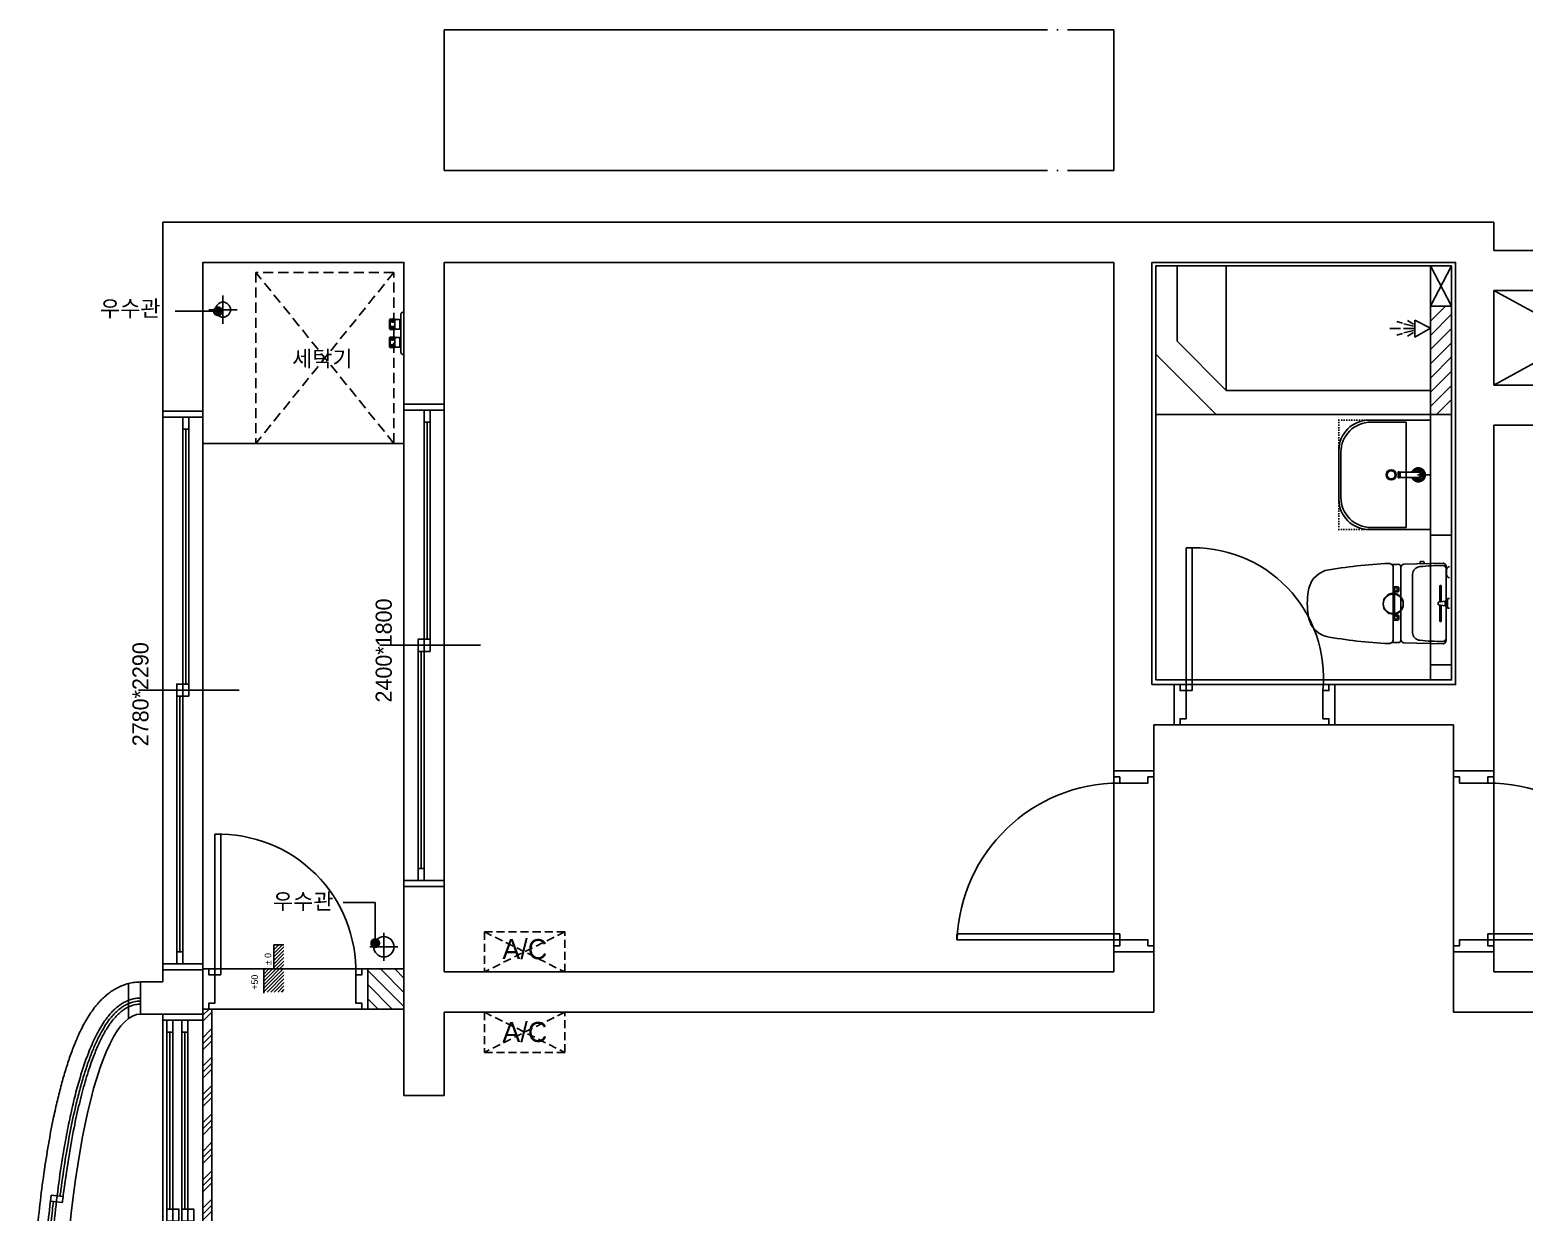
# Model space of a CAD drawing. Header units: inches. Extents: x 47110 to 276445, y 19043 to 183074.
# Drawn here: x 158451 to 165883, y 26954 to 32836 of the extents above; entities that cross this region are included whole.
import ezdxf

# ---------------------------------------------------------------- set-up
doc = ezdxf.new("R2010")
doc.units = ezdxf.units.IN
doc.header["$LTSCALE"] = 50
doc.header["$MEASUREMENT"] = 0
for name, pattern in [('CEN', [62, 60, -1, 0, -1]), ('DASHEDX2', [1.5, 1, -0.5]), ('DH-HID2', [1.2, 0.8, -0.4]), ('DOT', [0.25, 0, -0.25]), ('HIDDEN', [0.375, 0.25, -0.125])]:
    doc.linetypes.add(name, pattern=pattern)
for name, color, linetype in [('0-ELC TEXT', 7, 'Continuous'), ('03-WAL NEW', 3, 'Continuous'), ('06-FUR', 6, 'Continuous'), ('08-HAT', 8, 'Continuous'), ('3.기호.계단선', 30, 'Continuous'), ('BATH', 4, 'Continuous'), ('CEN', 1, 'CEN'), ('CO-BATH', 6, 'Continuous'), ('fin', 5, 'Continuous'), ('FU-FURM', 251, 'DH-HID2'), ('HL', 6, 'HIDDEN'), ('Layer 1', 7, 'Continuous'), ('WAL NEW', 3, 'Continuous'), ('도면층2', 2, 'Continuous'), ('도면층4', 4, 'Continuous'), ('도면층5', 5, 'Continuous'), ('도면층8', 8, 'Continuous')]:
    doc.layers.add(name, color=color, linetype=linetype)
doc.styles.add('N 맑은고딕', font='malgun.ttf')
doc.styles.add('코레일둥고', font='')
doc.styles.add('휴먼엑스포', font='Expo M.ttf')
doc.styles.get('코레일둥고').set_extended_font_data('THE정고딕110')

# ---------------------------------------------------------------- blocks, each defined once
blk = doc.blocks.new('A$C004A4CAE')
at = {"layer": 'fin', "color": 6}
for p, q in [((0, 0), (0, 5)), ((200, 15), (10, 15)), ((36, 69), (36, 70)), ((84, 69), (36, 69)), ((51, 63), (36, 63)), ((51, 57), (36, 57)), ((51, 51), (36, 51)), ((36, 23), (36, 45)), ((84, 45), (36, 45)), ((82, 72), (38, 72)), ((82, 21), (38, 21)), ((43, 15), (43, 21)), ((84, 63), (69, 63)), ((84, 57), (69, 57)), ((84, 51), (69, 51)), ((77, 15), (77, 21)), ((84, 69), (84, 70)), ((84, 23), (84, 45)), ((126, 69), (126, 70)), ((174, 69), (126, 69)), ((141, 63), (126, 63)), ((141, 57), (126, 57)), ((141, 51), (126, 51)), ((174, 45), (126, 45)), ((126, 23), (126, 45)), ((172, 72), (128, 72)), ((172, 21), (128, 21)), ((133, 15), (133, 21)), ((174, 63), (159, 63)), ((174, 57), (159, 57)), ((174, 51), (159, 51)), ((167, 15), (167, 21)), ((174, 69), (174, 70)), ((174, 23), (174, 45)), ((210, 0), (210, 5))]:
    blk.add_line(p, q, dxfattribs=at)
for centre, radius, start, end in [((10, 5), 10, 90, 180), ((36, 66), 3, 90, 270), ((36, 60), 3, 90, 270), ((36, 54), 3, 90, 270), ((36, 48), 3, 90, 270), ((38, 70), 2, 90, 180), ((38, 23), 2, 180, 270), ((51, 66), 3, 90, 270), ((51, 60), 3, 90, 270), ((51, 54), 3, 90, 270), ((51, 48), 3, 90, 270), ((69, 66), 3, 270, 90), ((69, 60), 3, 270, 90), ((69, 54), 3, 270, 90), ((69, 48), 3, 270, 90), ((82, 70), 2, 0, 90), ((82, 23), 2, 270, 0), ((84, 66), 3, 270, 90), ((84, 60), 3, 270, 90), ((84, 54), 3, 270, 90), ((84, 48), 3, 270, 90), ((126, 66), 3, 90, 270), ((126, 60), 3, 90, 270), ((126, 54), 3, 90, 270), ((126, 48), 3, 90, 270), ((128, 70), 2, 90, 180), ((128, 23), 2, 180, 270), ((141, 66), 3, 90, 270), ((141, 60), 3, 90, 270), ((141, 54), 3, 90, 270), ((141, 48), 3, 90, 270), ((159, 66), 3, 270, 90), ((159, 60), 3, 270, 90), ((159, 54), 3, 270, 90), ((159, 48), 3, 270, 90), ((172, 70), 2, 0, 90), ((172, 23), 2, 270, 0), ((174, 66), 3, 270, 90), ((174, 60), 3, 270, 90), ((174, 54), 3, 270, 90), ((174, 48), 3, 270, 90), ((200, 5), 10, 0, 90)]:
    blk.add_arc(centre, radius, start, end, dxfattribs=at)
blk = doc.blocks.new('fffsere')
blk.add_circle((58066.1, 29978.7), 50)
at = {"layer": 'Layer 1'}
for centre, radius in [((52246.1, 31443.7), 37.5), ((53046.1, 28273.7), 50.5)]:
    blk.add_circle(centre, radius, dxfattribs=at)
at = {"layer": '도면층2'}
for p, q in [((58566.1, 31878.7), (51946.1, 31878.7)), ((51946.1, 31878.7), (51946.1, 30938.7)), ((58566.1, 31878.7), (58566.1, 31738.7)), ((61266.1, 31738.7), (58566.1, 31738.7)), ((53146.1, 31678.7), (52146.1, 31678.7)), ((52146.1, 31678.7), (52146.1, 30938.7)), ((53146.1, 31678.7), (53146.1, 30973.7)), ((56676.1, 31678.7), (53346.1, 31678.7)), ((53346.1, 31678.7), (53346.1, 30973.7)), ((56676.1, 29148.7), (56676.1, 31678.7)), ((59426.1, 31538.7), (58566.1, 31538.7)), ((58566.1, 31538.7), (58566.1, 31068.7)), ((59426.1, 31068.7), (58566.1, 31068.7)), ((52146.1, 30938.7), (51946.1, 30938.7)), ((51946.1, 30938.7), (52146.1, 30938.7)), ((53146.1, 30973.7), (53346.1, 30973.7)), ((59626.1, 30868.7), (58566.1, 30868.7)), ((58566.1, 30868.7), (58566.1, 29148.7)), ((56976.1, 29578.7), (56976.1, 29378.7)), ((57776.1, 29578.7), (57776.1, 29378.7)), ((56876.1, 29148.7), (56876.1, 29378.7)), ((56876.1, 29378.7), (56976.1, 29378.7)), ((57776.1, 29378.7), (58366.1, 29378.7)), ((58366.1, 29378.7), (58366.1, 29148.7)), ((56676.1, 29148.7), (56876.1, 29148.7)), ((58566.1, 29148.7), (58366.1, 29148.7)), ((53146.1, 28573.7), (53146.1, 27533.7)), ((53146.1, 28573.7), (53346.1, 28573.7)), ((53346.1, 28573.7), (53346.1, 28148.7)), ((56676.1, 28148.7), (56676.1, 28248.7)), ((56676.1, 28248.7), (56876.1, 28248.7)), ((56876.1, 27948.7), (56876.1, 28248.7)), ((58366.1, 28248.7), (58366.1, 27948.7)), ((58566.1, 28248.7), (58366.1, 28248.7)), ((58566.1, 28248.7), (58566.1, 28148.7)), ((51836.1, 28098.7), (51836.1, 27938.7)), ((51836.1, 28098.7), (51946.1, 28098.7)), ((51946.1, 28158.7), (51946.1, 28098.7)), ((51946.1, 28158.7), (52146.1, 28158.7)), ((52146.1, 28158.7), (52146.1, 27938.7)), ((53346.1, 28148.7), (56676.1, 28148.7)), ((58566.1, 28148.7), (61266.1, 28148.7)), ((53346.1, 27948.7), (53346.1, 27533.7)), ((53346.1, 27948.7), (56876.1, 27948.7)), ((58366.1, 27948.7), (61421.1, 27948.7)), ((52146.1, 27938.7), (51836.1, 27938.7)), ((53346.1, 27533.7), (53146.1, 27533.7))]:
    blk.add_line(p, q, dxfattribs=at)
blk.add_lwpolyline([(56866.1, 29578.7), (58376.1, 29578.7), (58376.1, 31678.7), (56866.1, 31678.7)], close=True, dxfattribs=at)
blk.add_lwpolyline([(58366.1, 29378.7), (56876.1, 29378.7)], dxfattribs=at)
at = {"layer": '도면층4'}
for p, q in [((52220.8, 31435.9), (52007.9, 31435.9)), ((52146.1, 30938.7), (51946.1, 30938.7)), ((51946.1, 30938.7), (51946.1, 28158.7)), ((52146.1, 28158.7), (52146.1, 30938.7)), ((53346.1, 30973.7), (53146.1, 30973.7)), ((53146.1, 30973.7), (53146.1, 28573.7)), ((53346.1, 30943.7), (53146.1, 30943.7)), ((53346.1, 28573.7), (53346.1, 30973.7)), ((52146.1, 30908.7), (51946.1, 30908.7)), ((52061.1, 29581.2), (52061.1, 30848.7)), ((53261.1, 29803.7), (53261.1, 30883.7)), ((57036.1, 29548.7), (57036.1, 30258.7)), ((57036.1, 30258.7), (57066.1, 30258.7)), ((57066.1, 29548.7), (57066.1, 30258.1)), ((53026.1, 29773.7), (53526.1, 29773.7)), ((53231.1, 28663.7), (53231.1, 29743.7)), ((56976.1, 29378.7), (56976.1, 29578.7)), ((56976.1, 29578.7), (56976.1, 29378.7)), ((57776.1, 29578.7), (57776.1, 29378.7)), ((51826.1, 29551.2), (52326.1, 29551.2)), ((52031.1, 28248.7), (52031.1, 29521.2)), ((57036.1, 29548.7), (57066.1, 29548.7)), ((57776.1, 29378.7), (56976.1, 29378.7)), ((56676.1, 28248.7), (56676.1, 29148.7)), ((56676.1, 29148.7), (56876.1, 29148.7)), ((56876.1, 29148.7), (56876.1, 28248.7)), ((58366.1, 29148.7), (58366.1, 28248.7)), ((58566.1, 29148.7), (58366.1, 29148.7)), ((58566.1, 28248.7), (58566.1, 29148.7)), ((53146.1, 28603.7), (53346.1, 28603.7)), ((53146.1, 28573.7), (53346.1, 28573.7)), ((55896.1, 28308.7), (55896.1, 28338.7)), ((56706.1, 28338.7), (55896.6, 28338.7)), ((56706.1, 28308.7), (56706.1, 28338.7)), ((58536.1, 28338.7), (59345.5, 28338.7)), ((58536.1, 28308.7), (58536.1, 28338.7)), ((56706.1, 28308.7), (55896.1, 28308.7)), ((56876.1, 28248.7), (56676.1, 28248.7)), ((56676.1, 28248.7), (56876.1, 28248.7)), ((58366.1, 28248.7), (58566.1, 28248.7)), ((58566.1, 28248.7), (58366.1, 28248.7)), ((58536.1, 28308.7), (59346.1, 28308.7)), ((51946.1, 28188.7), (52146.1, 28188.7)), ((51776.1, 27916.5), (51776.1, 28091.1)), ((51836.1, 27938.7), (51836.1, 28098.7)), ((51946.1, 28158.7), (52146.1, 28158.7)), ((51946.1, 24208.7), (51946.1, 27938.7)), ((51946.1, 27938.7), (52146.1, 27938.7)), ((51946.1, 27908.7), (52146.1, 27908.7)), ((52146.1, 27938.7), (52146.1, 24208.7)), ((51981.9, 26968.7), (51981.9, 27848.7)), ((52055.7, 26968.7), (52055.7, 27848.7)), ((51447.4, 27001.3), (51387.8, 27008.5)), ((51451, 27031.1), (51391.4, 27038.3))]:
    blk.add_line(p, q, dxfattribs=at)
at = {"layer": '도면층4', "color": 0}
for p, q in [((53003.2, 28494.5), (52844.1, 28494.5)), ((53003.2, 28291.9), (53003.2, 28494.5))]:
    blk.add_line(p, q, dxfattribs=at)
at = {"layer": '도면층4', "const_width": 25}
for points in [[(52233.3, 31435.9, -1), (52208.3, 31435.9, -1)], [(53015.7, 28291.9, -1), (52990.7, 28291.9, -1)]]:
    blk.add_lwpolyline(points, format="xyb", close=True, dxfattribs=at)
at = {"layer": '도면층4'}
for points in [[(53246.1, 30883.7), (53276.1, 30883.7), (53276.1, 30943.7), (53246.1, 30943.7)], [(52046.1, 30848.7), (52076.1, 30848.7), (52076.1, 30908.7), (52046.1, 30908.7)], [(53216.1, 29743.7), (53246.1, 29743.7), (53246.1, 29803.7), (53216.1, 29803.7)], [(53246.1, 29743.7), (53276.1, 29743.7), (53276.1, 29803.7), (53246.1, 29803.7)], [(52016.1, 29521.2), (52046.1, 29521.2), (52046.1, 29581.2), (52016.1, 29581.2)], [(52046.1, 29521.2), (52076.1, 29521.2), (52076.1, 29581.2), (52046.1, 29581.2)], [(53216.1, 28603.7), (53246.1, 28603.7), (53246.1, 28663.7), (53216.1, 28663.7)], [(52016.1, 28188.7), (52046.1, 28188.7), (52046.1, 28248.7), (52016.1, 28248.7)], [(51996.9, 27848.7), (51966.9, 27848.7), (51966.9, 27908.7), (51996.9, 27908.7)], [(52070.7, 27848.7), (52040.7, 27848.7), (52040.7, 27908.7), (52070.7, 27908.7)], [(51996.9, 26908.7), (51966.9, 26908.7), (51966.9, 26968.7), (51996.9, 26968.7)], [(52026.9, 26908.7), (51996.9, 26908.7), (51996.9, 26968.7), (52026.9, 26968.7)], [(52070.7, 26908.7), (52040.7, 26908.7), (52040.7, 26968.7), (52070.7, 26968.7)], [(52100.7, 26908.7), (52070.7, 26908.7), (52070.7, 26968.7), (52100.7, 26968.7)]]:
    blk.add_lwpolyline(points, close=True, dxfattribs=at)
for points in [[(56976.1, 29578.7), (57006.1, 29578.7), (57006.1, 29548.7), (57036.1, 29548.7), (57036.1, 29408.7), (57006.1, 29408.7), (57006.1, 29378.7), (56976.1, 29378.7), (56976.1, 29578.7)], [(57776.1, 29578.7), (57746.1, 29578.7), (57746.1, 29548.7), (57716.1, 29548.7), (57716.1, 29408.7), (57746.1, 29408.7), (57746.1, 29378.7), (57776.1, 29378.7), (57776.1, 29578.7)], [(56676.1, 29148.7), (56676.1, 29118.7), (56706.1, 29118.7), (56706.1, 29088.7), (56846.1, 29088.7), (56846.1, 29118.7), (56876.1, 29118.7), (56876.1, 29148.7), (56676.1, 29148.7)], [(58566.1, 29148.7), (58566.1, 29118.7), (58536.1, 29118.7), (58536.1, 29088.7), (58396.1, 29088.7), (58396.1, 29118.7), (58366.1, 29118.7), (58366.1, 29148.7), (58566.1, 29148.7)], [(56676.1, 28248.7), (56676.1, 28278.7), (56706.1, 28278.7), (56706.1, 28308.7), (56846.1, 28308.7), (56846.1, 28278.7), (56876.1, 28278.7), (56876.1, 28248.7), (56676.1, 28248.7)], [(58566.1, 28248.7), (58566.1, 28278.7), (58536.1, 28278.7), (58536.1, 28308.7), (58396.1, 28308.7), (58396.1, 28278.7), (58366.1, 28278.7), (58366.1, 28248.7), (58566.1, 28248.7)]]:
    blk.add_lwpolyline(points, dxfattribs=at)
blk.add_ellipse((51836.1, 26073.7), major_axis=(0, -1865), ratio=0.209115, start_param=3.141593, end_param=6.283185, dxfattribs=at)
for points, knots in [([(51836.1, 28098.7), (51825.8, 28098.7), (51815.5, 28098), (51795.2, 28095.4), (51785.3, 28093.5), (51765.9, 28088.5), (51756.5, 28085.5), (51738.4, 28078.6), (51729.7, 28074.6), (51713.1, 28066.1), (51705.2, 28061.5), (51690, 28051.8), (51682.8, 28046.6), (51669, 28036), (51662.4, 28030.4), (51649.9, 28019.1), (51643.8, 28013.2), (51632.3, 28001.2), (51626.7, 27995.1), (51616.1, 27982.5), (51610.9, 27976.1), (51598.2, 27959.5), (51591, 27949.2), (51577, 27927.9), (51570.3, 27917), (51557.3, 27894.4), (51551.1, 27882.8), (51538.9, 27858.9), (51533, 27846.6), (51521.5, 27821.3), (51516, 27808.3), (51502.2, 27774.6), (51494.1, 27753.4), (51478.5, 27709.2), (51471, 27686.3), (51456.4, 27638.7), (51449.3, 27614), (51435.5, 27563), (51428.9, 27536.6), (51416, 27482.3), (51409.8, 27454.3), (51394.7, 27382.2), (51386.1, 27337.2), (51370, 27243.9), (51362.4, 27195.6), (51348.2, 27096.1), (51341.6, 27044.9), (51329.5, 26940), (51324, 26886.2), (51314.1, 26776.7), (51309.6, 26720.9), (51301.9, 26607.6), (51298.6, 26550.1), (51291.6, 26403), (51288.8, 26312.7), (51285.8, 26130.9), (51285.7, 26039.6), (51288.2, 25857.7), (51290.8, 25767.1), (51298.8, 25588.7), (51304.1, 25500.7), (51316, 25346.3), (51322.2, 25279), (51336.1, 25147.9), (51343.8, 25084.2), (51360.8, 24961), (51370.1, 24901.6), (51388.1, 24799.6), (51396.5, 24756), (51414.2, 24672.4), (51423.5, 24632.2), (51441.4, 24562), (51449.8, 24531.3), (51467.3, 24472.5), (51476.4, 24444.4), (51493.4, 24395.9), (51501.3, 24375.1), (51517.5, 24335.2), (51525.9, 24316), (51541.7, 24282.8), (51549, 24268.4), (51564.2, 24240.7), (51572.1, 24227.3), (51587.2, 24203.7), (51594.3, 24193.3), (51609.3, 24173.1), (51617.1, 24163.4), (51632.4, 24146), (51639.6, 24138.3), (51654.9, 24123.5), (51663, 24116.3), (51678.7, 24103.8), (51686.1, 24098.3), (51701.9, 24087.8), (51710.1, 24082.9), (51727.4, 24073.8), (51736.5, 24069.6), (51753.9, 24062.8), (51762, 24060.1), (51778.7, 24055.4), (51787.3, 24053.5), (51804.8, 24050.5), (51813.7, 24049.5), (51827.1, 24048.8), (51831.6, 24048.7), (51836.1, 24048.7)], [3.141593, 3.141593, 3.141593, 3.141593, 3.168318, 3.168318, 3.195044, 3.195044, 3.221769, 3.221769, 3.248494, 3.248494, 3.27522, 3.27522, 3.301945, 3.301945, 3.328671, 3.328671, 3.355396, 3.355396, 3.382122, 3.382122, 3.408847, 3.408847, 3.449894, 3.449894, 3.49094, 3.49094, 3.531987, 3.531987, 3.573034, 3.573034, 3.61408, 3.61408, 3.676622, 3.676622, 3.739165, 3.739165, 3.801707, 3.801707, 3.864249, 3.864249, 3.926792, 3.926792, 4.020706, 4.020706, 4.114621, 4.114621, 4.208536, 4.208536, 4.30245, 4.30245, 4.396365, 4.396365, 4.49028, 4.49028, 4.634291, 4.634291, 4.778302, 4.778302, 4.922313, 4.922313, 5.066325, 5.066325, 5.181637, 5.181637, 5.296949, 5.296949, 5.41226, 5.41226, 5.503569, 5.503569, 5.594878, 5.594878, 5.670836, 5.670836, 5.746794, 5.746794, 5.807886, 5.807886, 5.868978, 5.868978, 5.918382, 5.918382, 5.967786, 5.967786, 6.008559, 6.008559, 6.049333, 6.049333, 6.083253, 6.083253, 6.117174, 6.117174, 6.145316, 6.145316, 6.173458, 6.173458, 6.2016, 6.2016, 6.224938, 6.224938, 6.248275, 6.248275, 6.271612, 6.271612, 6.283185, 6.283185, 6.283185, 6.283185]), ([(51836.1, 28003.7), (51830.3, 28003.7), (51824.5, 28003.3), (51813.9, 28002.1), (51809.1, 28001.3), (51799.6, 27999.2), (51794.9, 27997.9), (51785.7, 27995), (51781.2, 27993.3), (51769.8, 27988.5), (51763, 27985.1), (51749.9, 27977.5), (51743.6, 27973.3), (51731.4, 27964.3), (51725.5, 27959.4), (51714.2, 27949.1), (51708.6, 27943.7), (51697.9, 27932.2), (51692.7, 27926.1), (51680.6, 27911.1), (51673.8, 27901.9), (51660.6, 27882.4), (51654.2, 27872.2), (51639.2, 27846.4), (51630.8, 27830.4), (51614.4, 27796.4), (51606.4, 27778.4), (51590.8, 27740.4), (51583.2, 27720.3), (51568.4, 27678.2), (51561.1, 27656.2), (51547, 27610.2), (51540.1, 27586.2), (51526.8, 27536.3), (51520.3, 27510.4), (51504.3, 27442.9), (51495.2, 27399.9), (51477.8, 27310.3), (51469.5, 27263.5), (51454.1, 27166.6), (51446.8, 27116.4), (51438.8, 27054.2), (51437.4, 27043.6), (51436.1, 27032.9)], [3.141593, 3.141593, 3.141593, 3.141593, 3.166318, 3.166318, 3.187264, 3.187264, 3.20821, 3.20821, 3.229156, 3.229156, 3.262365, 3.262365, 3.295574, 3.295574, 3.328782, 3.328782, 3.361991, 3.361991, 3.3952, 3.3952, 3.440977, 3.440977, 3.486755, 3.486755, 3.550178, 3.550178, 3.613602, 3.613602, 3.677025, 3.677025, 3.740448, 3.740448, 3.803872, 3.803872, 3.867295, 3.867295, 3.964001, 3.964001, 4.060707, 4.060707, 4.157413, 4.157413, 4.177157, 4.177157, 4.177157, 4.177157]), ([(51402.7, 27006.7), (51400.9, 26991.8), (51399.2, 26976.7), (51389.9, 26893.3), (51383.2, 26822.9), (51371.1, 26672.8), (51365.9, 26592.9), (51357.8, 26430.5), (51354.9, 26348), (51351.3, 26182), (51350.7, 26098.5), (51351.8, 25931.7), (51353.5, 25848.5), (51359.2, 25683.8), (51363.2, 25602.4), (51372.4, 25457.4), (51377.3, 25393.3), (51388.6, 25268), (51394.9, 25206.8), (51402.2, 25145), (51402.4, 25142.8), (51402.7, 25140.6)], [4.195377, 4.195377, 4.195377, 4.195377, 4.222598, 4.222598, 4.345169, 4.345169, 4.477941, 4.477941, 4.610712, 4.610712, 4.743484, 4.743484, 4.876255, 4.876255, 5.009026, 5.009026, 5.117207, 5.117207, 5.225387, 5.225387, 5.229401, 5.229401, 5.229401, 5.229401])]:
    blk.add_open_spline(points, degree=3, knots=knots, dxfattribs=at)
at = {"layer": '도면층5'}
for p, q in [((52246.1, 31513.7), (52246.1, 31373.7)), ((52316.1, 31443.7), (52176.1, 31443.7)), ((52046.1, 30848.7), (52046.1, 29581.2)), ((52076.1, 30848.7), (52076.1, 29581.2)), ((53246.1, 30883.7), (53246.1, 29803.7)), ((53276.1, 30883.7), (53276.1, 29803.7)), ((53216.1, 29743.7), (53216.1, 28663.7)), ((53246.1, 29743.7), (53246.1, 28663.7)), ((52016.1, 29521.2), (52016.1, 28248.7)), ((52046.1, 29521.2), (52046.1, 28248.7)), ((53046.1, 28343.7), (53046.1, 28203.7)), ((53116.1, 28273.7), (52976.1, 28273.7)), ((51966.9, 27848.7), (51966.9, 26968.7)), ((51996.9, 27848.7), (51996.9, 26968.7)), ((52040.7, 27848.7), (52040.7, 26968.7)), ((52070.7, 27848.7), (52070.7, 26968.7))]:
    blk.add_line(p, q, dxfattribs=at)
for centre, radius, start, end in [((57073.5, 29613.4), 645.8, 354.24437, 93.32764), ((56706.1, 28278.7), 810, 90, 177.87745), ((58536.1, 28278.7), 810, 2.12255, 90)]:
    blk.add_arc(centre, radius, start, end, dxfattribs=at)
for points, knots in [([(51836.1, 28018.7), (51827.9, 28018.7), (51819.7, 28018.1), (51803.7, 28015.6), (51795.8, 28013.8), (51780.4, 28009.1), (51773, 28006.3), (51758.6, 27999.7), (51751.7, 27996), (51738.4, 27987.9), (51732, 27983.5), (51719.7, 27974.1), (51713.8, 27969.1), (51702.4, 27958.6), (51696.8, 27953), (51686.1, 27941.5), (51680.9, 27935.4), (51668.2, 27919.7), (51660.9, 27909.6), (51646.7, 27888.5), (51639.8, 27877.3), (51626.4, 27853.9), (51619.8, 27841.7), (51607.1, 27816), (51600.8, 27802.7), (51588.6, 27774.8), (51582.6, 27760.2), (51567.4, 27721.1), (51558.4, 27695.7), (51540.8, 27642), (51532.4, 27613.7), (51515.9, 27554.5), (51508, 27523.5), (51492.7, 27458.9), (51485.3, 27425.4), (51471.1, 27355.8), (51464.4, 27319.8), (51448.8, 27230.6), (51440.3, 27176.3), (51424.6, 27063.8), (51417.4, 27005.6), (51404.3, 26886), (51398.5, 26824.5), (51388.2, 26699.2), (51383.7, 26635.2), (51376.3, 26505.4), (51373.3, 26439.5), (51368.8, 26306.8), (51367.3, 26239.8), (51365.6, 26078.6), (51366, 25984.1), (51369.9, 25796.5), (51373.2, 25703.4), (51382.2, 25535.1), (51387.2, 25459.5), (51399.4, 25311.7), (51406.4, 25239.6), (51422.4, 25100), (51431.3, 25032.6), (51449.1, 24915), (51457.7, 24864), (51476, 24766.2), (51485.7, 24719.5), (51506.1, 24630.7), (51516.9, 24588.7), (51536.9, 24518.3), (51545.9, 24489.1), (51564.7, 24433.7), (51574.4, 24407.6), (51592.4, 24363.5), (51600.6, 24345), (51617.5, 24310), (51626.2, 24293.5), (51642.4, 24265.7), (51649.8, 24254), (51665, 24231.9), (51672.9, 24221.5), (51687.9, 24203.8), (51694.7, 24196.4), (51709.1, 24182.3), (51716.6, 24175.7), (51730.8, 24164.7), (51737.3, 24160.1), (51751, 24151.7), (51758.1, 24147.9), (51772.9, 24141.1), (51780.5, 24138.2), (51795.1, 24133.8), (51801.8, 24132.2), (51815.6, 24129.8), (51822.5, 24129.1), (51831.7, 24128.7), (51833.9, 24128.7), (51836.1, 24128.7)], [3.141593, 3.141593, 3.141593, 3.141593, 3.173311, 3.173311, 3.20503, 3.20503, 3.236748, 3.236748, 3.268467, 3.268467, 3.300186, 3.300186, 3.331904, 3.331904, 3.363623, 3.363623, 3.395341, 3.395341, 3.443287, 3.443287, 3.491233, 3.491233, 3.539178, 3.539178, 3.587124, 3.587124, 3.63507, 3.63507, 3.711402, 3.711402, 3.787733, 3.787733, 3.864065, 3.864065, 3.940397, 3.940397, 4.016729, 4.016729, 4.123898, 4.123898, 4.231068, 4.231068, 4.338237, 4.338237, 4.445407, 4.445407, 4.552576, 4.552576, 4.659745, 4.659745, 4.809975, 4.809975, 4.960205, 4.960205, 5.086499, 5.086499, 5.212792, 5.212792, 5.339086, 5.339086, 5.44248, 5.44248, 5.545875, 5.545875, 5.649269, 5.649269, 5.72978, 5.72978, 5.810291, 5.810291, 5.874476, 5.874476, 5.93866, 5.93866, 5.989571, 5.989571, 6.040481, 6.040481, 6.081352, 6.081352, 6.122223, 6.122223, 6.154904, 6.154904, 6.187585, 6.187585, 6.220266, 6.220266, 6.247514, 6.247514, 6.274762, 6.274762, 6.283185, 6.283185, 6.283185, 6.283185]), ([(51836.1, 27988.7), (51832, 27988.7), (51828, 27988.5), (51819.4, 27987.7), (51814.9, 27987), (51806, 27985.3), (51801.5, 27984.2), (51792.8, 27981.6), (51788.5, 27980), (51780.1, 27976.6), (51776, 27974.7), (51766.8, 27970), (51761.8, 27967.2), (51752.1, 27960.9), (51747.3, 27957.5), (51738.1, 27950.3), (51733.6, 27946.5), (51724.2, 27938), (51719.4, 27933.2), (51709.4, 27922.5), (51704.1, 27916.4), (51693.9, 27903.7), (51688.8, 27897), (51679, 27883), (51674.2, 27875.7), (51664.8, 27860.6), (51660.1, 27852.7), (51651, 27836.2), (51646.5, 27827.7), (51633.1, 27801.2), (51624.4, 27782.3), (51607.5, 27741.9), (51599.2, 27720.5), (51580.5, 27667.9), (51570.2, 27635.8), (51550.4, 27567.4), (51540.8, 27531.2), (51522.5, 27455), (51513.7, 27414.9), (51495.3, 27322.9), (51485.8, 27270.2), (51467.9, 27158.3), (51459.5, 27098.9), (51450.3, 27025.5), (51448.8, 27013.5), (51447.4, 27001.3)], [3.141593, 3.141593, 3.141593, 3.141593, 3.160837, 3.160837, 3.182628, 3.182628, 3.204419, 3.204419, 3.22621, 3.22621, 3.248001, 3.248001, 3.275456, 3.275456, 3.302912, 3.302912, 3.330368, 3.330368, 3.360918, 3.360918, 3.395873, 3.395873, 3.430828, 3.430828, 3.465472, 3.465472, 3.500117, 3.500117, 3.534761, 3.534761, 3.60405, 3.60405, 3.673339, 3.673339, 3.765181, 3.765181, 3.857022, 3.857022, 3.948863, 3.948863, 4.059057, 4.059057, 4.173155, 4.173155, 4.195444, 4.195444, 4.195444, 4.195444]), ([(51391.4, 27038.3), (51385.5, 26990.2), (51379.9, 26940.8), (51369.6, 26838), (51364.9, 26784.4), (51355, 26656.4), (51350.2, 26581.1), (51342.1, 26416), (51339.1, 26325.7), (51335.9, 26144.1), (51335.6, 26052.7), (51337.9, 25870.8), (51340.4, 25780.2), (51347.3, 25620.2), (51351.2, 25550.4), (51360.7, 25413.3), (51366.2, 25345.9), (51378.2, 25221.8), (51384.5, 25164.6), (51391.4, 25109)], [4.177227, 4.177227, 4.177227, 4.177227, 4.265627, 4.265627, 4.357633, 4.357633, 4.482099, 4.482099, 4.626907, 4.626907, 4.771716, 4.771716, 4.916524, 4.916524, 5.031032, 5.031032, 5.14554, 5.14554, 5.247551, 5.247551, 5.247551, 5.247551])]:
    blk.add_open_spline(points, degree=3, knots=knots, dxfattribs=at)
at = {"layer": '도면층8'}
for p, q in [((58566.1, 31068.7), (59426.1, 31538.7)), ((59426.1, 31068.7), (58566.1, 31538.7))]:
    blk.add_line(p, q, dxfattribs=at)
at = {"rotation": 90}
blk.add_blockref('A$C004A4CAE', (53146.1, 31221.2), dxfattribs=at)
at = {"layer": '06-FUR', "color": 7, "linetype": 'DASHEDX2', "style": 'N 맑은고딕'}
for p in [(51634.4, 31409.5), (52494.2, 28460)]:
    blk.add_text('우수관', height=80, dxfattribs=at).set_placement(p)
at = {"layer": '도면층4', "style": '코레일둥고'}
for s, p in [('2400*1800', (53085.3, 29489.2)), ('2780*2290', (51875.5, 29271.5))]:
    blk.add_text(s, height=80, rotation=90, dxfattribs=at).set_placement(p)

msp = doc.modelspace()

# ---------------------------------------------------------------- hatches: boundary and pattern name
at = {"layer": '3.기호.계단선'}
h = msp.add_hatch(dxfattribs=at)
h.set_pattern_fill('GOST_GROUND', color=256, scale=10)
h.set_pattern_definition([(45, (107165.52, 0), (141.42136, 0), [200]), (45, (107195.52, 0), (141.42136, 0), [200]), (45, (107225.52, 0), (141.42136, 0), [200])])
h.paths.add_polyline_path([(159311.5762581, 27963.6753044), (159356.5762581, 27963.6753044), (159356.5762581, 24208.6753044), (159311.5762581, 24208.6753044)])
at = {"layer": 'WAL NEW'}
h = msp.add_hatch(dxfattribs=at)
h.set_pattern_fill('_USER', color=256, scale=50, angle=45, pattern_type=0)
h.set_pattern_definition([(45, (107032.736, -56.71), (-35.35534, 35.35534), [])])
h.paths.add_polyline_path([(165416.5762581, 30921.9640524), (165521.5762581, 30921.9640524), (165521.5762581, 31461.9640524), (165416.5762581, 31461.9640524)])
h = msp.add_hatch(dxfattribs=at)
h.set_pattern_fill('_USER', color=256, scale=50, angle=-45, pattern_type=0)
h.set_pattern_definition([(315, (106758.517, 0), (35.35534, 35.35534), [])])
h.paths.add_polyline_path([(167931.5762581, 27098.6753044), (168131.5762581, 27098.6753044), (168131.5762581, 26348.6753044), (167931.5762581, 26348.6753044)])
h.paths.add_polyline_path([(159311.5762581, 24008.6753044), (159311.5762581, 24208.6753044), (160311.5762581, 24208.6753044), (160311.5762581, 24008.6753044)])
h.paths.add_polyline_path([(160131.5762581, 28163.6753044), (160311.5762581, 28163.6753044), (160311.5762581, 27963.6753044), (160131.5762581, 27963.6753044)])
at = {"layer": '도면층4'}
h = msp.add_hatch(dxfattribs=at)
h.set_pattern_fill('ANSI31', color=0, scale=100, style=0)
h.set_pattern_definition([(45, (159737.237, 28048.675), (-8.83883, 8.83883), [])])
h.paths.add_polyline_path([(159714.4569437, 28283.6753044), (159664.4569437, 28283.6753044), (159664.4569437, 28163.6753044), (159714.4569437, 28163.6753044)])
h.paths.add_polyline_path([(159714.4569437, 28163.6753044), (159614.4569437, 28163.6753044), (159614.4569437, 28048.6753044), (159714.4569437, 28048.6753044)])

# ---------------------------------------------------------------- linework, layer by layer
at = {"color": 8}
msp.add_line((165416.5762581, 30621.9640524), (165351.5762581, 30621.9640524), dxfattribs=at)
msp.add_circle((165231.5762581, 29981.9640524), 50, dxfattribs=at)
at = {"layer": '03-WAL NEW'}
for p, q in [((164156.5762581, 31286.6696799), (164156.5762581, 31661.9640524)), ((164401.2818856, 31041.9640524), (164401.2818856, 31661.9640524)), ((165416.5762581, 29601.9640524), (165416.5762581, 31661.9640524)), ((164156.5762581, 31286.6696799), (164401.2818856, 31041.9640524)), ((165416.5762581, 31041.9640524), (164401.2818856, 31041.9640524)), ((165521.5762581, 30921.9640524), (164051.5762581, 30921.9640524)), ((165416.5762581, 30321.9640524), (165521.5762581, 30321.9640524)), ((165416.5762581, 29676.9640524), (165521.5762581, 29676.9640524))]:
    msp.add_line(p, q, dxfattribs=at)
for points in [[(165416.5762581, 31461.9640524), (165521.5762581, 31461.9640524)], [(164051.5762581, 30921.9640524), (164351.5762581, 30921.9640524), (164051.5762581, 31221.9640524), (164051.5762581, 30921.9640524)]]:
    msp.add_lwpolyline(points, dxfattribs=at)
at = {"layer": '06-FUR', "color": 8, "linetype": 'DASHEDX2'}
for p, q in [((160261.5762581, 31628.6753044), (159575.5762581, 30778.6753044)), ((160261.5762581, 30778.6753044), (159575.5762581, 31628.6753044))]:
    msp.add_line(p, q, dxfattribs=at)
msp.add_lwpolyline([(160261.5762581, 31628.6753044), (159575.5762581, 31628.6753044), (159575.5762581, 30778.6753044), (160261.5762581, 30778.6753044)], close=True, dxfattribs=at)
at = {"layer": '08-HAT', "color": 1}
for p, q in [((165416.5762581, 31661.9640524), (165521.5762581, 31461.9640524)), ((165521.5762581, 31661.9640524), (165416.5762581, 31461.9640524))]:
    msp.add_line(p, q, dxfattribs=at)
at = {"layer": '3.기호.계단선', "color": 8}
msp.add_lwpolyline([(159311.5762581, 30778.6753044), (160311.5762581, 30778.6753044), (160311.5762581, 31678.6753044), (159311.5762581, 31678.6753044)], close=True, dxfattribs=at)
at = {"layer": '3.기호.계단선'}
msp.add_lwpolyline([(159311.5762581, 27963.6753044), (159356.5762581, 27963.6753044), (159356.5762581, 24208.6753044), (159311.5762581, 24208.6753044), (159311.5762581, 27963.6753044)], dxfattribs=at)
at = {"layer": 'BATH', "color": 8}
for p, q in [((165277.7370294, 31376.7437495), (165249.0565217, 31385.2214891)), ((165333.1419995, 31361.0936734), (165284.9070071, 31373.483522)), ((165332.4901834, 31370.875176), (165302.5060433, 31389.7854796)), ((165416.5762581, 31351.9640524), (165339.0089418, 31391.7419441)), ((165339.0089418, 31391.7419441), (165339.0089418, 31307.6221701)), ((165267.9591902, 31350.6602894), (165214.5096685, 31350.6602894)), ((165277.7370294, 31324.5768292), (165249.0565217, 31316.0990897)), ((165335.0980449, 31350.6602894), (165282.4376356, 31350.6602894)), ((165333.1419995, 31340.2269053), (165284.9070071, 31327.8370568)), ((165332.4901834, 31330.4454028), (165302.5060433, 31311.5350992)), ((165339.0089418, 31307.6221701), (165416.5762581, 31351.9640524))]:
    msp.add_line(p, q, dxfattribs=at)
at = {"layer": 'BATH'}
msp.add_lwpolyline([(165521.5762581, 31661.9640524), (164051.5762581, 31661.9640524), (164051.5762581, 29601.9640524), (165521.5762581, 29601.9640524)], close=True, dxfattribs=at)
at = {"layer": 'CEN'}
for p, q in [((160511.5762581, 32835.8399065), (160511.5762581, 32135.8399065)), ((160511.5762581, 32835.8399065), (163841.5762581, 32835.8399065)), ((163841.5762581, 32135.8399065), (163841.5762581, 32835.8399065)), ((160511.5762581, 32135.8399065), (163841.5762581, 32135.8399065))]:
    msp.add_line(p, q, dxfattribs=at)
at = {"layer": 'CO-BATH', "color": 8}
for p, q in [((165416.5762581, 30894.4640524), (165111.5762581, 30894.4640524)), ((165296.5762581, 30884.4640524), (165121.5762581, 30884.4640524)), ((165296.5762581, 30359.4640524), (165296.5762581, 30884.4640524)), ((165416.5762581, 30349.4640524), (165416.5762581, 30894.4640524)), ((164961.5762581, 30744.4640524), (164961.5762581, 30499.4640524)), ((164971.5762581, 30734.4640524), (164971.5762581, 30509.4640524)), ((165261.0762519, 30636.4641574), (165256.0762519, 30636.4641552)), ((165256.0762644, 30636.4641552), (165256.0762519, 30607.4641552)), ((165261.0762644, 30636.4641531), (165261.0762519, 30607.4641531)), ((165266.0762523, 30635.4641596), (165261.0762523, 30635.4641574)), ((165266.076264, 30635.4641509), (165266.0762523, 30608.4641509)), ((165356.5762636, 30634.4640524), (165266.0762636, 30634.4641509)), ((165261.0762519, 30607.4641531), (165256.0762519, 30607.4641552)), ((165266.0762523, 30608.4641509), (165261.0762523, 30608.4641531)), ((165356.5762527, 30609.4640524), (165266.0762527, 30609.4641509)), ((165111.5762581, 30349.4640524), (165416.5762581, 30349.4640524)), ((165121.5762581, 30359.4640524), (165296.5762581, 30359.4640524))]:
    msp.add_line(p, q, dxfattribs=at)
at = {"layer": 'CO-BATH', "color": 8, "linetype": 'DOT'}
msp.add_lwpolyline([(164961.5762581, 30894.4640524), (164961.5762581, 30349.4640524), (165416.5762581, 30349.4640524), (165416.5762581, 30894.4640524)], close=True, dxfattribs=at)
at = {"layer": 'CO-BATH', "color": 8}
for radius in [25, 20]:
    msp.add_circle((165221.5762581, 30621.9640524), radius, dxfattribs=at)
for centre, radius, start, end in [((165111.5762581, 30744.4640524), 150, 90, 180), ((165121.5762581, 30734.4640524), 150, 90, 180), ((165356.5762581, 30621.9640524), 35, 200.9248076267, 159.0751427631), ((165356.5762581, 30621.9640524), 30, 204.6242935495, 155.3756568411), ((165356.5762581, 30621.9640524), 25, 209.9999752007, 149.9999752002), ((165356.5762581, 30621.9640524), 18, 223.9829383277, 136.0170120675), ((165356.5762581, 30621.9640524), 12.5, 269.9999751939, 89.9999751939), ((165111.5762581, 30499.4640524), 150, 180, 270), ((165121.5762581, 30509.4640524), 150, 180, 270)]:
    msp.add_arc(centre, radius, start, end, dxfattribs=at)
at = {"layer": 'fin', "color": 8}
for p, q in [((165230.9137407, 29981.9640524), (165230.9137407, 30161.2457824)), ((165270.1751986, 30162.3214982), (165270.1751986, 29981.9640524)), ((165327.9805233, 30127.2019928), (165327.9805233, 29981.9640524)), ((165495.1751986, 29989.9428574), (165495.1751986, 30154.5561178)), ((165496.5762581, 30137.6972889), (165496.5762581, 30150.1839452)), ((165496.5762581, 30137.6972889), (165496.5762581, 30125.2106325)), ((165230.9137407, 29981.9640524), (165230.9137407, 29802.6823224)), ((165270.1751986, 29801.6066066), (165270.1751986, 29981.9640524)), ((165327.9805233, 29836.726112), (165327.9805233, 29981.9640524)), ((165495.1751986, 29973.9852475), (165495.1751986, 29809.371987))]:
    msp.add_line(p, q, dxfattribs=at)
for points in [[(165270.1751986, 30162.3214982, 0.371723976), (165255.4696377, 30176.7203894, 0.0035151689), (165224.5480016, 30175.8781755, 0.3205412258)], [(165495.1751986, 30154.5561178), (165495.1751986, 30166.9683095, 0.4212091712), (165479.8178531, 30181.9640524), (165284.8178531, 30177.3172411, 0.0016585691)], [(165270.1751986, 29801.6066066, -0.371723976), (165255.4696377, 29787.2077155, -0.0035151689), (165224.5480016, 29788.0499293, -0.3205412258)], [(165495.1751986, 29809.371987), (165495.1751986, 29796.9597953, -0.4212091712), (165479.8178531, 29781.9640524), (165284.8178531, 29786.6108637, -0.0016585691)]]:
    msp.add_lwpolyline(points, format="xyb", dxfattribs=at)
for centre, radius, start, end in [((165299.9066118, 27977.169218), 2205.8888742, 92.3332959007, 100.6080706257), ((165210.9137407, 30161.2457824), 20, 0, 92.3332959007), ((165285.1751986, 30162.3214982), 15, 91.3650887059, 180), ((164933.2284942, 30026.187801), 125.5158159, 108.296400658, 173.4240775287), ((165367.9428442, 30125.4662204), 40, 95.9437479431, 177.5129081325), ((165467.3527716, 29170.6271416), 1000, 89.3115940355, 95.9437479431), ((165479.1751986, 30154.5561178), 16, 0, 89.3115940355), ((165511.5762581, 30150.1839452), 15, 90, 180), ((165511.5762581, 30125.2106325), 15, 180, 270), ((165210.1751986, 29981.9640524), 405.8888742, 171.6992574227, 180), ((165210.1751986, 29981.9640524), 405.8888742, 180, 188.3007425773), ((164933.2284942, 29937.7403038), 125.5158159, 186.5759224713, 251.703599342), ((165299.9066118, 31986.7588868), 2205.8888742, 259.3919293743, 267.6667040993), ((165210.9137407, 29802.6823224), 20, 267.6667040993, 0), ((165285.1751986, 29801.6066066), 15, 180, 268.6349112941), ((165367.9428442, 29838.4618844), 40, 182.4870918675, 264.0562520569), ((165479.1751986, 29809.371987), 16, 270.6884059645, 0), ((165467.3527716, 30793.3009632), 1000, 264.0562520569, 270.6884059645)]:
    msp.add_arc(centre, radius, start, end, dxfattribs=at)
at = {"layer": 'FU-FURM'}
for p, q in [((161111.5762581, 28348.6753044), (160711.5762581, 28148.6753044)), ((160711.5762581, 28348.6753044), (161111.5762581, 28148.6753044)), ((161111.5762581, 27948.6753044), (160711.5762581, 27748.6753044)), ((160711.5762581, 27948.6753044), (161111.5762581, 27748.6753044))]:
    msp.add_line(p, q, dxfattribs=at)
for points in [[(160711.5762581, 28148.6753044), (161111.5762581, 28148.6753044), (161111.5762581, 28348.6753044), (160711.5762581, 28348.6753044)], [(160711.5762581, 27748.6753044), (161111.5762581, 27748.6753044), (161111.5762581, 27948.6753044), (160711.5762581, 27948.6753044)]]:
    msp.add_lwpolyline(points, close=True, dxfattribs=at)
at = {"layer": 'HL', "color": 8, "linetype": 'Continuous'}
for p, q in [((165365.0959162, 30186.9177979), (165365.0959162, 30179.2302514)), ((165381.2121939, 30190.9177979), (165369.0959162, 30190.9177979)), ((165385.2121939, 30186.9177979), (165385.2121939, 30179.7096183)), ((165237.962011, 29981.9640524), (165237.962011, 30028.2810861)), ((165463.5762581, 30068.4640524), (165463.5762581, 29989.4392104)), ((165470.5762581, 30068.4640524), (165470.5762581, 29990.4782595)), ((165237.962011, 29981.9640524), (165237.962011, 29935.6470187)), ((165455.4616661, 29987.9548545), (165489.8265667, 29993.3010484)), ((165455.4616661, 29987.9548545), (165455.4616661, 29975.9732503)), ((165455.4616661, 29975.9732503), (165489.8265667, 29970.6270564)), ((165463.5762581, 29974.4984507), (165463.5762581, 29895.4640524)), ((165470.5762581, 29973.466091), (165470.5762581, 29895.4640524)), ((165489.8265667, 29993.3010484), (165496.8265667, 29988.9060297)), ((165489.8265667, 29993.3010484), (165489.8265667, 29970.6270564)), ((165489.8265667, 29970.6270564), (165496.8265667, 29975.0220751)), ((165496.8265667, 29988.9060297), (165501.5762581, 29994.3498978)), ((165496.8265667, 29988.9060297), (165496.8265667, 29975.0220751)), ((165496.8265667, 29975.0220751), (165501.5762581, 29969.578207)), ((165501.5762581, 30005.9640524), (165511.5762581, 30005.9640524)), ((165501.5762581, 30005.9640524), (165501.5762581, 29957.9640524)), ((165501.5762581, 29957.9640524), (165511.5762581, 29957.9640524))]:
    msp.add_line(p, q, dxfattribs=at)
for points in [[(165230.9137407, 30064.5261108), (165255.1068221, 30064.5261108, -0.4142135624), (165259.1068221, 30060.5261108), (165259.1068221, 30044.051975, -0.4142135624), (165255.1068221, 30040.051975), (165239.5353275, 30040.051975), (165230.9137407, 30040.051975)], [(165239.5353275, 30040.051975), (165239.5353275, 30030.2810861, -0.4142135624), (165237.5353275, 30028.2810861), (165230.9137407, 30028.2810861)], [(165239.5353275, 29923.8761298), (165239.5353275, 29933.6470187, 0.4142135624), (165237.5353275, 29935.6470187), (165230.9137407, 29935.6470187)], [(165230.9137407, 29899.401994), (165255.1068221, 29899.401994, 0.4142135624), (165259.1068221, 29903.401994), (165259.1068221, 29919.8761298, 0.4142135624), (165255.1068221, 29923.8761298), (165239.5353275, 29923.8761298), (165230.9137407, 29923.8761298)]]:
    msp.add_lwpolyline(points, format="xyb", dxfattribs=at)
for centre in [(165245.1751986, 30051.9640524), (165245.1751986, 29911.9640524)]:
    msp.add_circle(centre, 8, dxfattribs=at)
for centre, radius, start, end in [((165369.0959162, 30186.9177979), 4, 90, 180), ((165381.2121939, 30186.9177979), 4, 0, 90), ((165467.0762581, 30068.4640524), 3.5, 0, 180), ((165467.0762581, 29895.4640524), 3.5, 180, 0)]:
    msp.add_arc(centre, radius, start, end, dxfattribs=at)
at = {"layer": 'Layer 1'}
msp.add_line((159311.5762581, 28163.6753044), (160311.5762581, 28163.6753044), dxfattribs=at)
at = {"layer": 'WAL NEW'}
msp.add_lwpolyline([(160131.5762581, 27963.6753044), (160311.5762581, 27963.6753044), (160311.5762581, 28163.6753044), (160131.5762581, 28163.6753044)], close=True, dxfattribs=at)
at = {"layer": '도면층2'}
for p, q in [((159664.4569437, 28163.6753044), (159664.4569437, 28283.6753044)), ((159664.4569437, 28163.6753044), (159614.4569437, 28163.6753044)), ((159614.4569437, 28163.6753044), (159614.4569437, 28043.6753044))]:
    msp.add_line(p, q, dxfattribs=at)
at = {"layer": '도면층4'}
for p, q in [((159371.5762581, 28133.6753044), (159371.5762581, 28834.2310506)), ((159371.5762581, 28834.2310506), (159401.5762581, 28834.2310506)), ((159401.5762581, 28133.6753044), (159401.5762581, 28833.6753044)), ((159311.5762581, 27963.6753044), (159311.5762581, 28163.6753044)), ((159311.5762581, 28163.6753044), (160131.5762581, 28163.6753044)), ((159311.5762581, 28163.6753044), (159311.5762581, 27963.6753044)), ((159371.5762581, 28133.6753044), (159401.5762581, 28133.6753044)), ((160131.5762581, 28163.6753044), (160131.5762581, 27963.6753044)), ((160131.5762581, 27963.6753044), (159311.5762581, 27963.6753044))]:
    msp.add_line(p, q, dxfattribs=at)
at = {"layer": '도면층4', "color": 0}
msp.add_line((159664.4569437, 28283.6753044), (159714.4569437, 28283.6753044), dxfattribs=at)
at = {"layer": '도면층4'}
for points in [[(159311.5762581, 28163.6753044), (159341.5762581, 28163.6753044), (159341.5762581, 28133.6753044), (159371.5762581, 28133.6753044), (159371.5762581, 27993.6753044), (159341.5762581, 27993.6753044), (159341.5762581, 27963.6753044), (159311.5762581, 27963.6753044), (159311.5762581, 28163.6753044)], [(160131.5762581, 28163.6753044), (160101.5762581, 28163.6753044), (160101.5762581, 28133.6753044), (160071.5762581, 28133.6753044), (160071.5762581, 27993.6753044), (160101.5762581, 27993.6753044), (160101.5762581, 27963.6753044), (160131.5762581, 27963.6753044), (160131.5762581, 28163.6753044)]]:
    msp.add_lwpolyline(points, dxfattribs=at)
at = {"layer": '도면층5'}
msp.add_arc((159392.0453547, 28154.1444009), 679.8391227, 358.2746357624, 91.7253642378, dxfattribs=at)

# ---------------------------------------------------------------- block references
msp.add_blockref('fffsere', (107165.5166882, 0))

# ---------------------------------------------------------------- texts
at = {"layer": '0-ELC TEXT', "color": 10, "style": '코레일둥고'}
for p in [(160801.0859511, 28212.3420351), (160801.0859511, 27800.0520355)]:
    msp.add_text('A/C', height=100, dxfattribs=at).set_placement(p)
at = {"layer": '06-FUR', "color": 8, "linetype": 'DASHEDX2', "style": '코레일둥고'}
msp.add_text('세탁기', height=80, dxfattribs=at).set_placement((159755.2050237, 31160.1015311))
at = {"layer": '도면층4', "style": '휴먼엑스포'}
for s, p in [('%%P 0', (159651.409737, 28182.3560851)), ('+50', (159585.3187718, 28060.7338111))]:
    msp.add_text(s, height=32.64508929, rotation=90, dxfattribs=at).set_placement(p)

doc.saveas('drawing.dxf')
